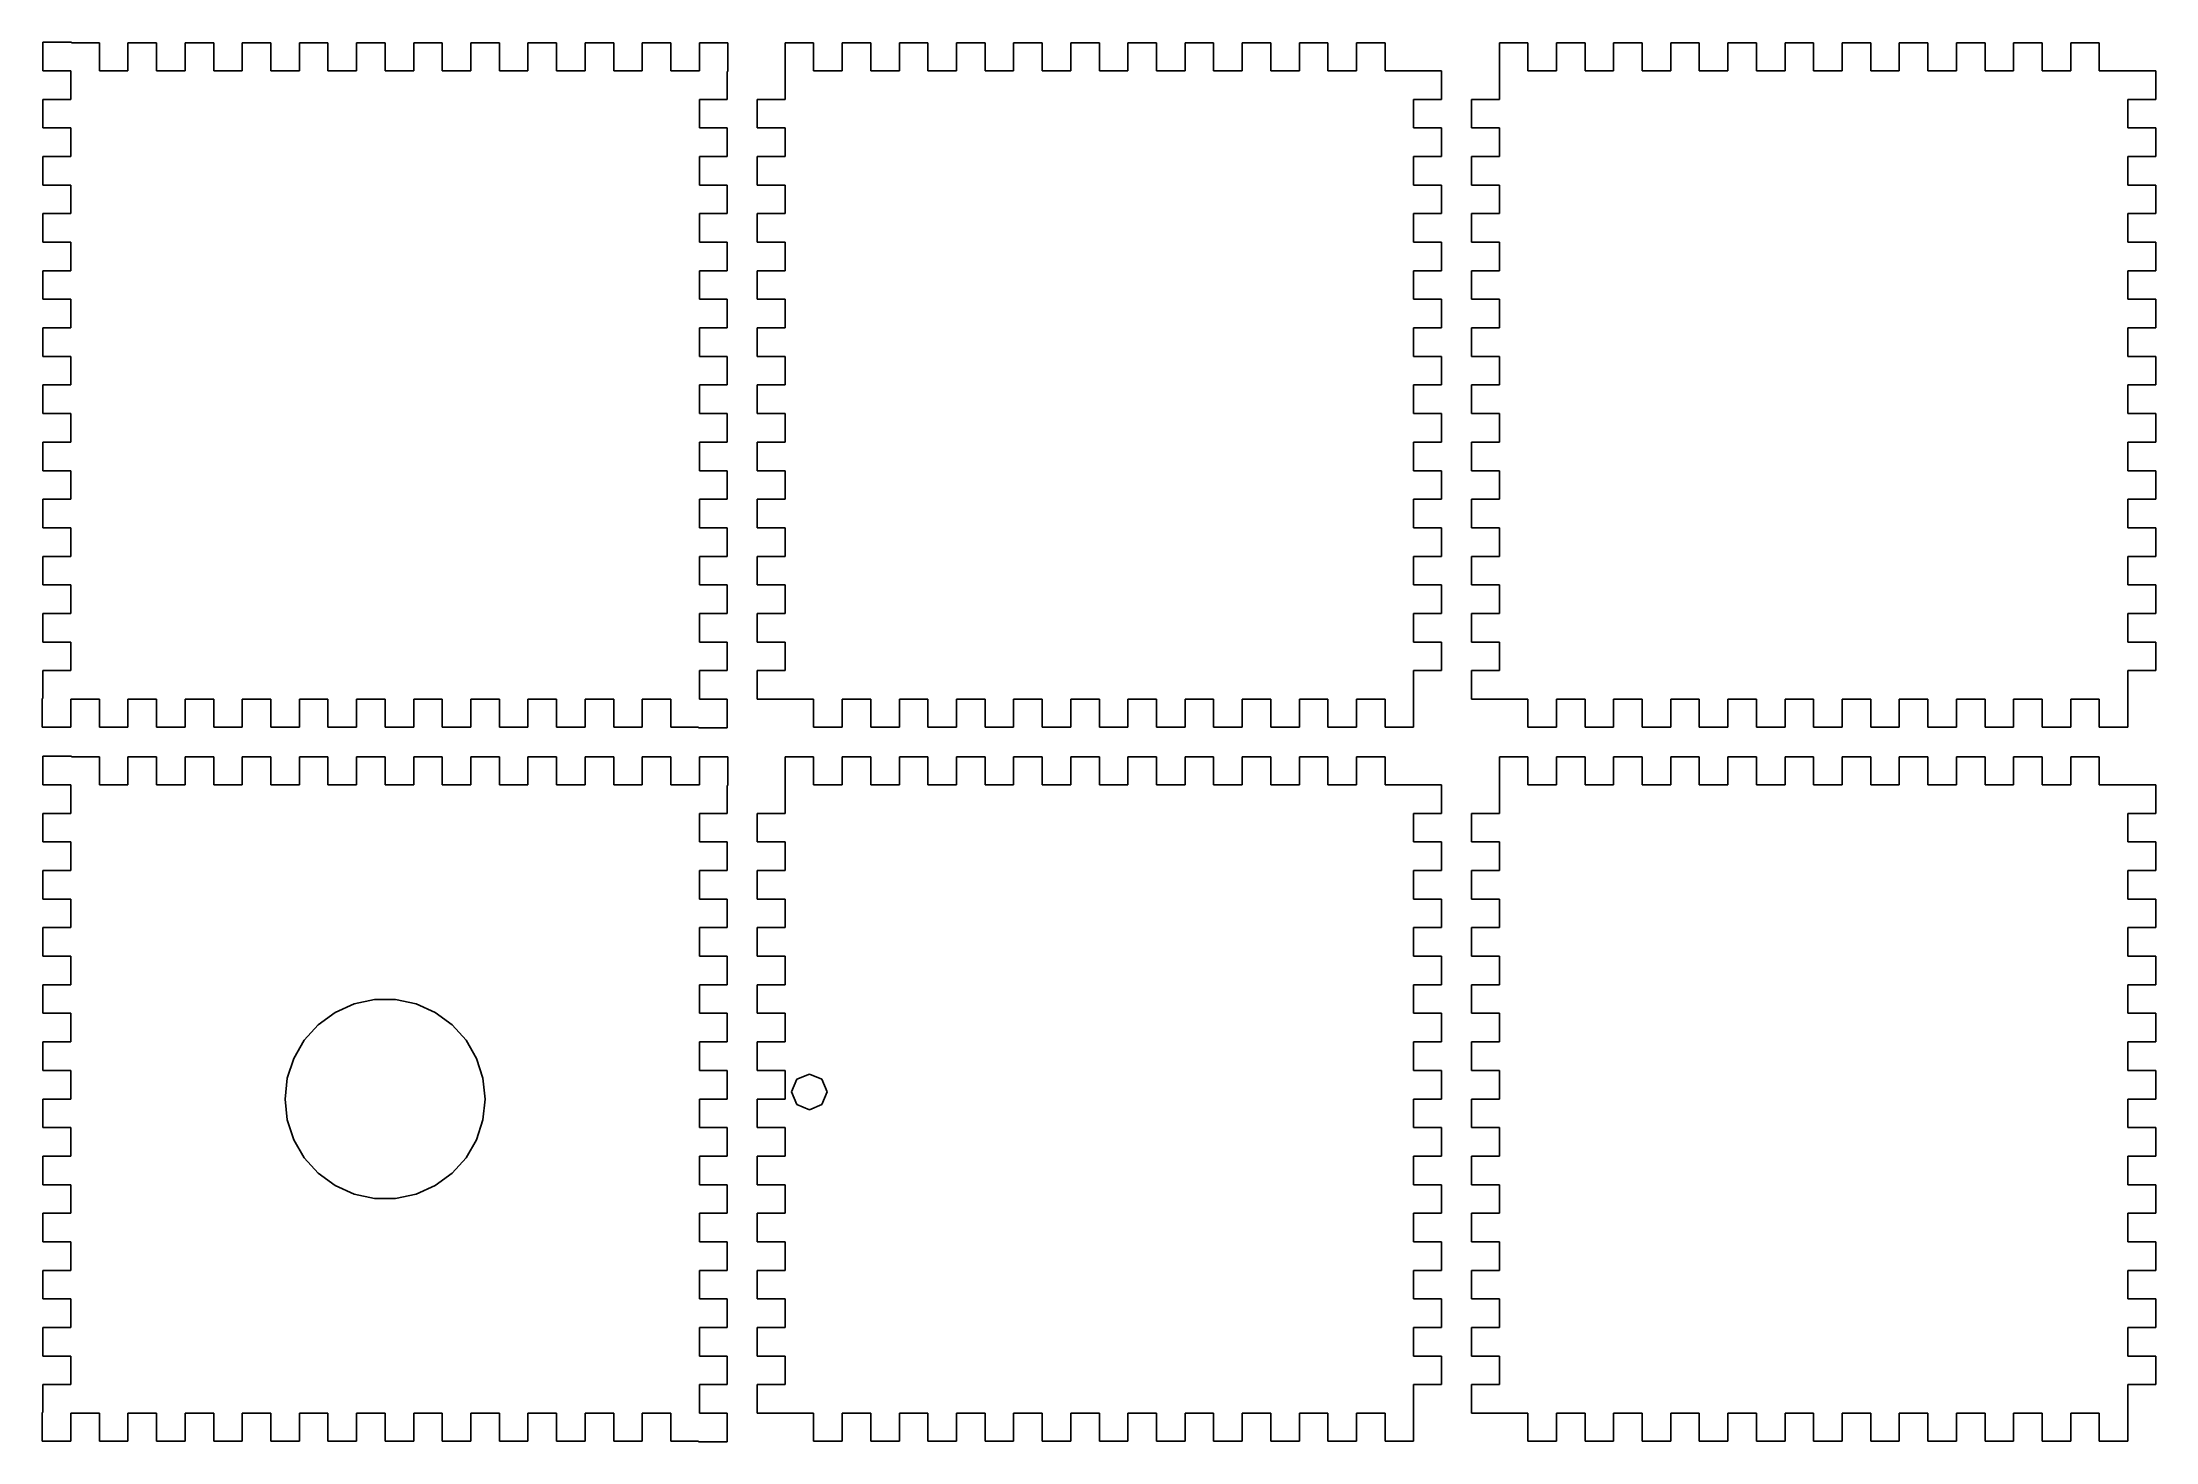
# Model space of a CAD drawing. Header units: metres. Extents: x -48 to 248, y -48 to 148.
import ezdxf

# ---------------------------------------------------------------- set-up
doc = ezdxf.new("R2010")
doc.units = ezdxf.units.M

msp = doc.modelspace()

# ---------------------------------------------------------------- linework, layer by layer
for p, q in [((-43.9, 148), (-47.9, 148)), ((-47.9, 148), (-47.9, 144)), ((-43.9, 147.9), (-43.9, 148)), ((-40, 147.9), (-43.9, 147.9)), ((-40, 144), (-40, 147.9)), ((-32, 147.9), (-36, 147.9)), ((-36, 147.9), (-36, 144)), ((-32, 144), (-32, 147.9)), ((-24, 147.9), (-28, 147.9)), ((-28, 147.9), (-28, 144)), ((-24, 144), (-24, 147.9)), ((-16, 147.9), (-20, 147.9)), ((-20, 147.9), (-20, 144)), ((-16, 144), (-16, 147.9)), ((-8, 147.9), (-12, 147.9)), ((-12, 147.9), (-12, 144)), ((-8, 144), (-8, 147.9)), ((0, 147.9), (-4, 147.9)), ((-4, 147.9), (-4, 144)), ((0, 144), (0, 147.9)), ((8, 147.9), (4, 147.9)), ((4, 147.9), (4, 144)), ((8, 144), (8, 147.9)), ((16, 147.9), (12, 147.9)), ((12, 147.9), (12, 144)), ((16, 144), (16, 147.9)), ((24, 147.9), (20, 147.9)), ((20, 147.9), (20, 144)), ((24, 144), (24, 147.9)), ((32, 147.9), (28, 147.9)), ((28, 147.9), (28, 144)), ((32, 144), (32, 147.9)), ((40, 147.9), (36, 147.9)), ((36, 147.9), (36, 144)), ((40, 144), (40, 147.9)), ((48, 147.9), (44, 147.9)), ((44, 147.9), (44, 144)), ((48, 143.9), (48, 147.9)), ((60, 147.9), (56, 147.9)), ((56, 147.9), (56, 140)), ((60, 144), (60, 147.9)), ((68, 147.9), (64, 147.9)), ((64, 147.9), (64, 144)), ((68, 144), (68, 147.9)), ((76, 147.9), (72, 147.9)), ((72, 147.9), (72, 144)), ((76, 144), (76, 147.9)), ((84, 147.9), (80, 147.9)), ((80, 147.9), (80, 144)), ((84, 144), (84, 147.9)), ((92, 147.9), (88, 147.9)), ((88, 147.9), (88, 144)), ((92, 144), (92, 147.9)), ((100, 147.9), (96, 147.9)), ((96, 147.9), (96, 144)), ((100, 144), (100, 147.9)), ((108, 147.9), (104, 147.9)), ((104, 147.9), (104, 144)), ((108, 144), (108, 147.9)), ((116, 147.9), (112, 147.9)), ((112, 147.9), (112, 144)), ((116, 144), (116, 147.9)), ((124, 147.9), (120, 147.9)), ((120, 147.9), (120, 144)), ((124, 144), (124, 147.9)), ((132, 147.9), (128, 147.9)), ((128, 147.9), (128, 144)), ((132, 144), (132, 147.9)), ((140, 147.9), (136, 147.9)), ((136, 147.9), (136, 144)), ((140, 144), (140, 147.9)), ((160, 147.9), (156, 147.9)), ((156, 147.9), (156, 140)), ((160, 144), (160, 147.9)), ((168, 147.9), (164, 147.9)), ((164, 147.9), (164, 144)), ((168, 144), (168, 147.9)), ((176, 147.9), (172, 147.9)), ((172, 147.9), (172, 144)), ((176, 144), (176, 147.9)), ((184, 147.9), (180, 147.9)), ((180, 147.9), (180, 144)), ((184, 144), (184, 147.9)), ((192, 147.9), (188, 147.9)), ((188, 147.9), (188, 144)), ((192, 144), (192, 147.9)), ((200, 147.9), (196, 147.9)), ((196, 147.9), (196, 144)), ((200, 144), (200, 147.9)), ((208, 147.9), (204, 147.9)), ((204, 147.9), (204, 144)), ((208, 144), (208, 147.9)), ((216, 147.9), (212, 147.9)), ((212, 147.9), (212, 144)), ((216, 144), (216, 147.9)), ((224, 147.9), (220, 147.9)), ((220, 147.9), (220, 144)), ((224, 144), (224, 147.9)), ((232, 147.9), (228, 147.9)), ((228, 147.9), (228, 144)), ((232, 144), (232, 147.9)), ((240, 147.9), (236, 147.9)), ((236, 147.9), (236, 144)), ((240, 144), (240, 147.9)), ((-47.9, 144), (-44, 144)), ((-44, 144), (-44, 140)), ((-36, 144), (-40, 144)), ((-28, 144), (-32, 144)), ((-20, 144), (-24, 144)), ((-12, 144), (-16, 144)), ((-4, 144), (-8, 144)), ((4, 144), (0, 144)), ((12, 144), (8, 144)), ((20, 144), (16, 144)), ((28, 144), (24, 144)), ((36, 144), (32, 144)), ((44, 144), (40, 144)), ((47.9, 140), (47.9, 143.9)), ((47.9, 143.9), (48, 143.9)), ((64, 144), (60, 144)), ((72, 144), (68, 144)), ((80, 144), (76, 144)), ((88, 144), (84, 144)), ((96, 144), (92, 144)), ((104, 144), (100, 144)), ((112, 144), (108, 144)), ((120, 144), (116, 144)), ((128, 144), (124, 144)), ((136, 144), (132, 144)), ((147.9, 144), (140, 144)), ((147.9, 140), (147.9, 144)), ((164, 144), (160, 144)), ((172, 144), (168, 144)), ((180, 144), (176, 144)), ((188, 144), (184, 144)), ((196, 144), (192, 144)), ((204, 144), (200, 144)), ((212, 144), (208, 144)), ((220, 144), (216, 144)), ((228, 144), (224, 144)), ((236, 144), (232, 144)), ((247.9, 144), (240, 144)), ((247.9, 140), (247.9, 144)), ((-44, 140), (-47.9, 140)), ((-47.9, 140), (-47.9, 136)), ((44, 136), (44, 140)), ((44, 140), (47.9, 140)), ((56, 140), (52.1, 140)), ((52.1, 140), (52.1, 136)), ((144, 136), (144, 140)), ((144, 140), (147.9, 140)), ((156, 140), (152.1, 140)), ((152.1, 140), (152.1, 136)), ((244, 136), (244, 140)), ((244, 140), (247.9, 140)), ((-47.9, 136), (-44, 136)), ((-44, 136), (-44, 132)), ((47.9, 136), (44, 136)), ((47.9, 132), (47.9, 136)), ((52.1, 136), (56, 136)), ((56, 136), (56, 132)), ((147.9, 136), (144, 136)), ((147.9, 132), (147.9, 136)), ((152.1, 136), (156, 136)), ((156, 136), (156, 132)), ((247.9, 136), (244, 136)), ((247.9, 132), (247.9, 136)), ((-44, 132), (-47.9, 132)), ((-47.9, 132), (-47.9, 128)), ((44, 128), (44, 132)), ((44, 132), (47.9, 132)), ((56, 132), (52.1, 132)), ((52.1, 132), (52.1, 128)), ((144, 128), (144, 132)), ((144, 132), (147.9, 132)), ((156, 132), (152.1, 132)), ((152.1, 132), (152.1, 128)), ((244, 128), (244, 132)), ((244, 132), (247.9, 132)), ((-47.9, 128), (-44, 128)), ((-44, 128), (-44, 124)), ((47.9, 128), (44, 128)), ((47.9, 124), (47.9, 128)), ((52.1, 128), (56, 128)), ((56, 128), (56, 124)), ((147.9, 128), (144, 128)), ((147.9, 124), (147.9, 128)), ((152.1, 128), (156, 128)), ((156, 128), (156, 124)), ((247.9, 128), (244, 128)), ((247.9, 124), (247.9, 128)), ((-44, 124), (-47.9, 124)), ((-47.9, 124), (-47.9, 120)), ((44, 120), (44, 124)), ((44, 124), (47.9, 124)), ((56, 124), (52.1, 124)), ((52.1, 124), (52.1, 120)), ((144, 120), (144, 124)), ((144, 124), (147.9, 124)), ((156, 124), (152.1, 124)), ((152.1, 124), (152.1, 120)), ((244, 120), (244, 124)), ((244, 124), (247.9, 124)), ((-47.9, 120), (-44, 120)), ((-44, 120), (-44, 116)), ((47.9, 120), (44, 120)), ((47.9, 116), (47.9, 120)), ((52.1, 120), (56, 120)), ((56, 120), (56, 116)), ((147.9, 120), (144, 120)), ((147.9, 116), (147.9, 120)), ((152.1, 120), (156, 120)), ((156, 120), (156, 116)), ((247.9, 120), (244, 120)), ((247.9, 116), (247.9, 120)), ((-44, 116), (-47.9, 116)), ((-47.9, 116), (-47.9, 112)), ((44, 112), (44, 116)), ((44, 116), (47.9, 116)), ((56, 116), (52.1, 116)), ((52.1, 116), (52.1, 112)), ((144, 112), (144, 116)), ((144, 116), (147.9, 116)), ((156, 116), (152.1, 116)), ((152.1, 116), (152.1, 112)), ((244, 112), (244, 116)), ((244, 116), (247.9, 116)), ((-47.9, 112), (-44, 112)), ((-44, 112), (-44, 108)), ((47.9, 112), (44, 112)), ((47.9, 108), (47.9, 112)), ((52.1, 112), (56, 112)), ((56, 112), (56, 108)), ((147.9, 112), (144, 112)), ((147.9, 108), (147.9, 112)), ((152.1, 112), (156, 112)), ((156, 112), (156, 108)), ((247.9, 112), (244, 112)), ((247.9, 108), (247.9, 112)), ((-44, 108), (-47.9, 108)), ((-47.9, 108), (-47.9, 104)), ((44, 104), (44, 108)), ((44, 108), (47.9, 108)), ((56, 108), (52.1, 108)), ((52.1, 108), (52.1, 104)), ((144, 104), (144, 108)), ((144, 108), (147.9, 108)), ((156, 108), (152.1, 108)), ((152.1, 108), (152.1, 104)), ((244, 104), (244, 108)), ((244, 108), (247.9, 108)), ((-47.9, 104), (-44, 104)), ((-44, 104), (-44, 100)), ((47.9, 104), (44, 104)), ((47.9, 100), (47.9, 104)), ((52.1, 104), (56, 104)), ((56, 104), (56, 100)), ((147.9, 104), (144, 104)), ((147.9, 100), (147.9, 104)), ((152.1, 104), (156, 104)), ((156, 104), (156, 100)), ((247.9, 104), (244, 104)), ((247.9, 100), (247.9, 104)), ((-44, 100), (-47.9, 100)), ((-47.9, 100), (-47.9, 96)), ((44, 96), (44, 100)), ((44, 100), (47.9, 100)), ((56, 100), (52.1, 100)), ((52.1, 100), (52.1, 96)), ((144, 96), (144, 100)), ((144, 100), (147.9, 100)), ((156, 100), (152.1, 100)), ((152.1, 100), (152.1, 96)), ((244, 96), (244, 100)), ((244, 100), (247.9, 100)), ((-47.9, 96), (-44, 96)), ((-44, 96), (-44, 92)), ((47.9, 96), (44, 96)), ((47.9, 92), (47.9, 96)), ((52.1, 96), (56, 96)), ((56, 96), (56, 92)), ((147.9, 96), (144, 96)), ((147.9, 92), (147.9, 96)), ((152.1, 96), (156, 96)), ((156, 96), (156, 92)), ((247.9, 96), (244, 96)), ((247.9, 92), (247.9, 96)), ((-44, 92), (-47.9, 92)), ((-47.9, 92), (-47.9, 88)), ((44, 88), (44, 92)), ((44, 92), (47.9, 92)), ((56, 92), (52.1, 92)), ((52.1, 92), (52.1, 88)), ((144, 88), (144, 92)), ((144, 92), (147.9, 92)), ((156, 92), (152.1, 92)), ((152.1, 92), (152.1, 88)), ((244, 88), (244, 92)), ((244, 92), (247.9, 92)), ((-47.9, 88), (-44, 88)), ((-44, 88), (-44, 84)), ((47.9, 88), (44, 88)), ((47.9, 84), (47.9, 88)), ((52.1, 88), (56, 88)), ((56, 88), (56, 84)), ((147.9, 88), (144, 88)), ((147.9, 84), (147.9, 88)), ((152.1, 88), (156, 88)), ((156, 88), (156, 84)), ((247.9, 88), (244, 88)), ((247.9, 84), (247.9, 88)), ((-44, 84), (-47.9, 84)), ((-47.9, 84), (-47.9, 80)), ((44, 80), (44, 84)), ((44, 84), (47.9, 84)), ((56, 84), (52.1, 84)), ((52.1, 84), (52.1, 80)), ((144, 80), (144, 84)), ((144, 84), (147.9, 84)), ((156, 84), (152.1, 84)), ((152.1, 84), (152.1, 80)), ((244, 80), (244, 84)), ((244, 84), (247.9, 84)), ((-47.9, 80), (-44, 80)), ((-44, 80), (-44, 76)), ((47.9, 80), (44, 80)), ((47.9, 76), (47.9, 80)), ((52.1, 80), (56, 80)), ((56, 80), (56, 76)), ((147.9, 80), (144, 80)), ((147.9, 76), (147.9, 80)), ((152.1, 80), (156, 80)), ((156, 80), (156, 76)), ((247.9, 80), (244, 80)), ((247.9, 76), (247.9, 80)), ((-44, 76), (-47.9, 76)), ((-47.9, 76), (-47.9, 72)), ((44, 72), (44, 76)), ((44, 76), (47.9, 76)), ((56, 76), (52.1, 76)), ((52.1, 76), (52.1, 72)), ((144, 72), (144, 76)), ((144, 76), (147.9, 76)), ((156, 76), (152.1, 76)), ((152.1, 76), (152.1, 72)), ((244, 72), (244, 76)), ((244, 76), (247.9, 76)), ((-47.9, 72), (-44, 72)), ((-44, 72), (-44, 68)), ((47.9, 72), (44, 72)), ((47.9, 68), (47.9, 72)), ((52.1, 72), (56, 72)), ((56, 72), (56, 68)), ((147.9, 72), (144, 72)), ((147.9, 68), (147.9, 72)), ((152.1, 72), (156, 72)), ((156, 72), (156, 68)), ((247.9, 72), (244, 72)), ((247.9, 68), (247.9, 72)), ((-44, 68), (-47.9, 68)), ((-47.9, 68), (-47.9, 64)), ((44, 64), (44, 68)), ((44, 68), (47.9, 68)), ((56, 68), (52.1, 68)), ((52.1, 68), (52.1, 64)), ((144, 64), (144, 68)), ((144, 68), (147.9, 68)), ((156, 68), (152.1, 68)), ((152.1, 68), (152.1, 64)), ((244, 64), (244, 68)), ((244, 68), (247.9, 68)), ((-47.9, 64), (-44, 64)), ((-44, 64), (-44, 60)), ((47.9, 64), (44, 64)), ((47.9, 60), (47.9, 64)), ((52.1, 64), (56, 64)), ((56, 64), (56, 60)), ((147.9, 64), (144, 64)), ((147.9, 60), (147.9, 64)), ((152.1, 64), (156, 64)), ((156, 64), (156, 60)), ((247.9, 64), (244, 64)), ((247.9, 60), (247.9, 64)), ((-44, 60), (-47.9, 60)), ((-47.9, 60), (-47.9, 56.1)), ((44, 56), (44, 60)), ((44, 60), (47.9, 60)), ((56, 60), (52.1, 60)), ((52.1, 60), (52.1, 56)), ((144, 52.1), (144, 60)), ((144, 60), (147.9, 60)), ((156, 60), (152.1, 60)), ((152.1, 60), (152.1, 56)), ((244, 52.1), (244, 60)), ((244, 60), (247.9, 60)), ((-47.9, 56.1), (-48, 56.1)), ((-48, 56.1), (-48, 52.1)), ((-44, 52.1), (-44, 56)), ((-44, 56), (-40, 56)), ((-40, 56), (-40, 52.1)), ((-36, 52.1), (-36, 56)), ((-36, 56), (-32, 56)), ((-32, 56), (-32, 52.1)), ((-28, 52.1), (-28, 56)), ((-28, 56), (-24, 56)), ((-24, 56), (-24, 52.1)), ((-20, 52.1), (-20, 56)), ((-20, 56), (-16, 56)), ((-16, 56), (-16, 52.1)), ((-12, 52.1), (-12, 56)), ((-12, 56), (-8, 56)), ((-8, 56), (-8, 52.1)), ((-4, 52.1), (-4, 56)), ((-4, 56), (0, 56)), ((0, 56), (0, 52.1)), ((3.99998, 52.1), (3.99998, 56)), ((3.99998, 56), (7.99998, 56)), ((7.99998, 56), (7.99998, 52.1)), ((12, 52.1), (12, 56)), ((12, 56), (16, 56)), ((16, 56), (16, 52.1)), ((20, 52.1), (20, 56)), ((20, 56), (24, 56)), ((24, 56), (24, 52.1)), ((28, 52.1), (28, 56)), ((28, 56), (32, 56)), ((32, 56), (32, 52.1)), ((36, 52.1), (36, 56)), ((36, 56), (40, 56)), ((40, 56), (40, 52.1)), ((47.9, 56), (44, 56)), ((47.9, 52), (47.9, 56)), ((52.1, 56), (60, 56)), ((60, 56), (60, 52.1)), ((64, 56), (68, 56)), ((64, 52.1), (64, 56)), ((68, 56), (68, 52.1)), ((72, 52.1), (72, 56)), ((72, 56), (76, 56)), ((76, 56), (76, 52.1)), ((80, 52.1), (80, 56)), ((80, 56), (84, 56)), ((84, 56), (84, 52.1)), ((88, 52.1), (88, 56)), ((88, 56), (92, 56)), ((92, 56), (92, 52.1)), ((96, 52.1), (96, 56)), ((96, 56), (100, 56)), ((100, 56), (100, 52.1)), ((104, 52.1), (104, 56)), ((104, 56), (108, 56)), ((108, 56), (108, 52.1)), ((112, 52.1), (112, 56)), ((112, 56), (116, 56)), ((116, 56), (116, 52.1)), ((120, 52.1), (120, 56)), ((120, 56), (124, 56)), ((124, 56), (124, 52.1)), ((128, 52.1), (128, 56)), ((128, 56), (132, 56)), ((132, 56), (132, 52.1)), ((136, 52.1), (136, 56)), ((136, 56), (140, 56)), ((140, 56), (140, 52.1)), ((152.1, 56), (160, 56)), ((160, 56), (160, 52.1)), ((164, 56), (168, 56)), ((164, 52.1), (164, 56)), ((168, 56), (168, 52.1)), ((172, 52.1), (172, 56)), ((172, 56), (176, 56)), ((176, 56), (176, 52.1)), ((180, 52.1), (180, 56)), ((180, 56), (184, 56)), ((184, 56), (184, 52.1)), ((188, 52.1), (188, 56)), ((188, 56), (192, 56)), ((192, 56), (192, 52.1)), ((196, 52.1), (196, 56)), ((196, 56), (200, 56)), ((200, 56), (200, 52.1)), ((204, 52.1), (204, 56)), ((204, 56), (208, 56)), ((208, 56), (208, 52.1)), ((212, 52.1), (212, 56)), ((212, 56), (216, 56)), ((216, 56), (216, 52.1)), ((220, 52.1), (220, 56)), ((220, 56), (224, 56)), ((224, 56), (224, 52.1)), ((228, 52.1), (228, 56)), ((228, 56), (232, 56)), ((232, 56), (232, 52.1)), ((236, 52.1), (236, 56)), ((236, 56), (240, 56)), ((240, 56), (240, 52.1)), ((-48, 52.1), (-44, 52.1)), ((-40, 52.1), (-36, 52.1)), ((-32, 52.1), (-28, 52.1)), ((-24, 52.1), (-20, 52.1)), ((-16, 52.1), (-12, 52.1)), ((-8, 52.1), (-4, 52.1)), ((0, 52.1), (3.99998, 52.1)), ((7.99998, 52.1), (12, 52.1)), ((16, 52.1), (20, 52.1)), ((24, 52.1), (28, 52.1)), ((32, 52.1), (36, 52.1)), ((40, 52.1), (43.9, 52.1)), ((43.9, 52.1), (43.9, 52)), ((43.9, 52), (47.9, 52)), ((60, 52.1), (64, 52.1)), ((68, 52.1), (72, 52.1)), ((76, 52.1), (80, 52.1)), ((84, 52.1), (88, 52.1)), ((92, 52.1), (96, 52.1)), ((100, 52.1), (104, 52.1)), ((108, 52.1), (112, 52.1)), ((116, 52.1), (120, 52.1)), ((124, 52.1), (128, 52.1)), ((132, 52.1), (136, 52.1)), ((140, 52.1), (144, 52.1)), ((160, 52.1), (164, 52.1)), ((168, 52.1), (172, 52.1)), ((176, 52.1), (180, 52.1)), ((184, 52.1), (188, 52.1)), ((192, 52.1), (196, 52.1)), ((200, 52.1), (204, 52.1)), ((208, 52.1), (212, 52.1)), ((216, 52.1), (220, 52.1)), ((224, 52.1), (228, 52.1)), ((232, 52.1), (236, 52.1)), ((240, 52.1), (244, 52.1)), ((-43.9, 48), (-47.9, 48)), ((-47.9, 48), (-47.9, 44)), ((-43.9, 47.9), (-43.9, 48)), ((-40, 47.9), (-43.9, 47.9)), ((-40, 44), (-40, 47.9)), ((-32, 47.9), (-36, 47.9)), ((-36, 47.9), (-36, 44)), ((-32, 44), (-32, 47.9)), ((-24, 47.9), (-28, 47.9)), ((-28, 47.9), (-28, 44)), ((-24, 44), (-24, 47.9)), ((-16, 47.9), (-20, 47.9)), ((-20, 47.9), (-20, 44)), ((-16, 44), (-16, 47.9)), ((-8, 47.9), (-12, 47.9)), ((-12, 47.9), (-12, 44)), ((-8, 44), (-8, 47.9)), ((0, 47.9), (-4, 47.9)), ((-4, 47.9), (-4, 44)), ((0, 44), (0, 47.9)), ((8, 47.9), (4, 47.9)), ((4, 47.9), (4, 44)), ((8, 44), (8, 47.9)), ((16, 47.9), (12, 47.9)), ((12, 47.9), (12, 44)), ((16, 44), (16, 47.9)), ((24, 47.9), (20, 47.9)), ((20, 47.9), (20, 44)), ((24, 44), (24, 47.9)), ((32, 47.9), (28, 47.9)), ((28, 47.9), (28, 44)), ((32, 44), (32, 47.9)), ((40, 47.9), (36, 47.9)), ((36, 47.9), (36, 44)), ((40, 44), (40, 47.9)), ((48, 47.9), (44, 47.9)), ((44, 47.9), (44, 44)), ((48, 43.9), (48, 47.9)), ((60, 47.9), (56, 47.9)), ((56, 47.9), (56, 40)), ((60, 44), (60, 47.9)), ((68, 47.9), (64, 47.9)), ((64, 47.9), (64, 44)), ((68, 44), (68, 47.9)), ((76, 47.9), (72, 47.9)), ((72, 47.9), (72, 44)), ((76, 44), (76, 47.9)), ((84, 47.9), (80, 47.9)), ((80, 47.9), (80, 44)), ((84, 44), (84, 47.9)), ((92, 47.9), (88, 47.9)), ((88, 47.9), (88, 44)), ((92, 44), (92, 47.9)), ((100, 47.9), (96, 47.9)), ((96, 47.9), (96, 44)), ((100, 44), (100, 47.9)), ((108, 47.9), (104, 47.9)), ((104, 47.9), (104, 44)), ((108, 44), (108, 47.9)), ((116, 47.9), (112, 47.9)), ((112, 47.9), (112, 44)), ((116, 44), (116, 47.9)), ((124, 47.9), (120, 47.9)), ((120, 47.9), (120, 44)), ((124, 44), (124, 47.9)), ((132, 47.9), (128, 47.9)), ((128, 47.9), (128, 44)), ((132, 44), (132, 47.9)), ((140, 47.9), (136, 47.9)), ((136, 47.9), (136, 44)), ((140, 44), (140, 47.9)), ((160, 47.9), (156, 47.9)), ((156, 47.9), (156, 40)), ((160, 44), (160, 47.9)), ((168, 47.9), (164, 47.9)), ((164, 47.9), (164, 44)), ((168, 44), (168, 47.9)), ((176, 47.9), (172, 47.9)), ((172, 47.9), (172, 44)), ((176, 44), (176, 47.9)), ((184, 47.9), (180, 47.9)), ((180, 47.9), (180, 44)), ((184, 44), (184, 47.9)), ((192, 47.9), (188, 47.9)), ((188, 47.9), (188, 44)), ((192, 44), (192, 47.9)), ((200, 47.9), (196, 47.9)), ((196, 47.9), (196, 44)), ((200, 44), (200, 47.9)), ((208, 47.9), (204, 47.9)), ((204, 47.9), (204, 44)), ((208, 44), (208, 47.9)), ((216, 47.9), (212, 47.9)), ((212, 47.9), (212, 44)), ((216, 44), (216, 47.9)), ((224, 47.9), (220, 47.9)), ((220, 47.9), (220, 44)), ((224, 44), (224, 47.9)), ((232, 47.9), (228, 47.9)), ((228, 47.9), (228, 44)), ((232, 44), (232, 47.9)), ((240, 47.9), (236, 47.9)), ((236, 47.9), (236, 44)), ((240, 44), (240, 47.9)), ((-47.9, 44), (-44, 44)), ((-44, 44), (-44, 40)), ((-36, 44), (-40, 44)), ((-28, 44), (-32, 44)), ((-20, 44), (-24, 44)), ((-12, 44), (-16, 44)), ((-4, 44), (-8, 44)), ((4, 44), (0, 44)), ((12, 44), (8, 44)), ((20, 44), (16, 44)), ((28, 44), (24, 44)), ((36, 44), (32, 44)), ((44, 44), (40, 44)), ((47.9, 40), (47.9, 43.9)), ((47.9, 43.9), (48, 43.9)), ((64, 44), (60, 44)), ((72, 44), (68, 44)), ((80, 44), (76, 44)), ((88, 44), (84, 44)), ((96, 44), (92, 44)), ((104, 44), (100, 44)), ((112, 44), (108, 44)), ((120, 44), (116, 44)), ((128, 44), (124, 44)), ((136, 44), (132, 44)), ((147.9, 44), (140, 44)), ((147.9, 40), (147.9, 44)), ((164, 44), (160, 44)), ((172, 44), (168, 44)), ((180, 44), (176, 44)), ((188, 44), (184, 44)), ((196, 44), (192, 44)), ((204, 44), (200, 44)), ((212, 44), (208, 44)), ((220, 44), (216, 44)), ((228, 44), (224, 44)), ((236, 44), (232, 44)), ((247.9, 44), (240, 44)), ((247.9, 40), (247.9, 44)), ((-44, 40), (-47.9, 40)), ((-47.9, 40), (-47.9, 36)), ((44, 36), (44, 40)), ((44, 40), (47.9, 40)), ((56, 40), (52.1, 40)), ((52.1, 40), (52.1, 36)), ((144, 36), (144, 40)), ((144, 40), (147.9, 40)), ((156, 40), (152.1, 40)), ((152.1, 40), (152.1, 36)), ((244, 36), (244, 40)), ((244, 40), (247.9, 40)), ((-47.9, 36), (-44, 36)), ((-44, 36), (-44, 32)), ((47.9, 36), (44, 36)), ((47.9, 32), (47.9, 36)), ((52.1, 36), (56, 36)), ((56, 36), (56, 32)), ((147.9, 36), (144, 36)), ((147.9, 32), (147.9, 36)), ((152.1, 36), (156, 36)), ((156, 36), (156, 32)), ((247.9, 36), (244, 36)), ((247.9, 32), (247.9, 36)), ((-44, 32), (-47.9, 32)), ((-47.9, 32), (-47.9, 28)), ((44, 28), (44, 32)), ((44, 32), (47.9, 32)), ((56, 32), (52.1, 32)), ((52.1, 32), (52.1, 28)), ((144, 28), (144, 32)), ((144, 32), (147.9, 32)), ((156, 32), (152.1, 32)), ((152.1, 32), (152.1, 28)), ((244, 28), (244, 32)), ((244, 32), (247.9, 32)), ((-47.9, 28), (-44, 28)), ((-44, 28), (-44, 24)), ((47.9, 28), (44, 28)), ((47.9, 24), (47.9, 28)), ((52.1, 28), (56, 28)), ((56, 28), (56, 24)), ((147.9, 28), (144, 28)), ((147.9, 24), (147.9, 28)), ((152.1, 28), (156, 28)), ((156, 28), (156, 24)), ((247.9, 28), (244, 28)), ((247.9, 24), (247.9, 28)), ((-44, 24), (-47.9, 24)), ((-47.9, 24), (-47.9, 20)), ((44, 20), (44, 24)), ((44, 24), (47.9, 24)), ((56, 24), (52.1, 24)), ((52.1, 24), (52.1, 20)), ((144, 20), (144, 24)), ((144, 24), (147.9, 24)), ((156, 24), (152.1, 24)), ((152.1, 24), (152.1, 20)), ((244, 20), (244, 24)), ((244, 24), (247.9, 24)), ((-47.9, 20), (-44, 20)), ((-44, 20), (-44, 16)), ((47.9, 20), (44, 20)), ((47.9, 16), (47.9, 20)), ((52.1, 20), (56, 20)), ((56, 20), (56, 16)), ((147.9, 20), (144, 20)), ((147.9, 16), (147.9, 20)), ((152.1, 20), (156, 20)), ((156, 20), (156, 16)), ((247.9, 20), (244, 20)), ((247.9, 16), (247.9, 20)), ((-44, 16), (-47.9, 16)), ((-47.9, 16), (-47.9, 12)), ((44, 12), (44, 16)), ((44, 16), (47.9, 16)), ((56, 16), (52.1, 16)), ((52.1, 16), (52.1, 12)), ((144, 12), (144, 16)), ((144, 16), (147.9, 16)), ((156, 16), (152.1, 16)), ((152.1, 16), (152.1, 12)), ((244, 12), (244, 16)), ((244, 16), (247.9, 16)), ((-47.9, 12), (-44, 12)), ((-44, 12), (-44, 8)), ((-9.36783, 10.404), (-6.99998, 12.1243)), ((-6.99998, 12.1243), (-4.32623, 13.3148)), ((-4.32623, 13.3148), (-1.46339, 13.9233)), ((-1.46339, 13.9233), (1.46339, 13.9233)), ((1.46339, 13.9233), (4.32623, 13.3148)), ((4.32623, 13.3148), (7, 12.1243)), ((7, 12.1243), (9.36783, 10.404)), ((47.9, 12), (44, 12)), ((47.9, 7.99998), (47.9, 12)), ((52.1, 12), (56, 12)), ((56, 12), (56, 8)), ((147.9, 12), (144, 12)), ((147.9, 7.99998), (147.9, 12)), ((152.1, 12), (156, 12)), ((156, 12), (156, 8)), ((247.9, 12), (244, 12)), ((247.9, 7.99998), (247.9, 12)), ((-11.3262, 8.22899), (-9.36783, 10.404)), ((9.36783, 10.404), (11.3262, 8.22899)), ((-44, 8), (-47.9, 8)), ((-47.9, 8), (-47.9, 4)), ((-12.7896, 5.69431), (-11.3262, 8.22899)), ((11.3262, 8.22899), (12.7896, 5.69431)), ((44, 3.99998), (44, 7.99998)), ((44, 7.99998), (47.9, 7.99998)), ((56, 8), (52.1, 8)), ((52.1, 8), (52.1, 4)), ((144, 3.99998), (144, 7.99998)), ((144, 7.99998), (147.9, 7.99998)), ((156, 8), (152.1, 8)), ((152.1, 8), (152.1, 4)), ((244, 3.99998), (244, 7.99998)), ((244, 7.99998), (247.9, 7.99998)), ((-47.9, 4), (-44, 4)), ((-44, 4), (-44, 0)), ((-13.6941, 2.91075), (-12.7896, 5.69431)), ((12.7896, 5.69431), (13.6941, 2.91075)), ((47.9, 3.99998), (44, 3.99998)), ((47.9, 0), (47.9, 3.99998)), ((52.1, 4), (56, 4)), ((56, 4), (56, 0)), ((57.6322, 2.76776), (59.4, 3.5)), ((59.4, 3.5), (61.1678, 2.76776)), ((147.9, 3.99998), (144, 3.99998)), ((147.9, 0), (147.9, 3.99998)), ((152.1, 4), (156, 4)), ((156, 4), (156, 0)), ((247.9, 3.99998), (244, 3.99998)), ((247.9, 0), (247.9, 3.99998)), ((-44, 0), (-47.9, 0)), ((-47.9, 0), (-47.9, -3.99998)), ((-14, 0), (-13.6941, 2.91075)), ((-13.6941, -2.91075), (-14, 0)), ((13.6941, 2.91075), (14, 0)), ((14, 0), (13.6941, -2.91075)), ((44, -4), (44, 0)), ((44, 0), (47.9, 0)), ((56, 0), (52.1, 0)), ((52.1, 0), (52.1, -3.99998)), ((56.9, 1), (57.6322, 2.76776)), ((57.6322, -0.76776), (56.9, 1)), ((61.1678, 2.76776), (61.9, 1)), ((61.9, 1), (61.1678, -0.76776)), ((144, -4), (144, 0)), ((144, 0), (147.9, 0)), ((156, 0), (152.1, 0)), ((152.1, 0), (152.1, -3.99998)), ((244, -4), (244, 0)), ((244, 0), (247.9, 0)), ((-12.7896, -5.69431), (-13.6941, -2.91075)), ((13.6941, -2.91075), (12.7896, -5.69431)), ((59.4, -1.5), (57.6322, -0.76776)), ((61.1678, -0.76776), (59.4, -1.5)), ((-47.9, -3.99998), (-44, -3.99998)), ((-44, -3.99998), (-44, -7.99998)), ((-11.3262, -8.22899), (-12.7896, -5.69431)), ((12.7896, -5.69431), (11.3262, -8.22899)), ((47.9, -4), (44, -4)), ((47.9, -8), (47.9, -4)), ((52.1, -3.99998), (56, -3.99998)), ((56, -3.99998), (56, -7.99998)), ((147.9, -4), (144, -4)), ((147.9, -8), (147.9, -4)), ((152.1, -3.99998), (156, -3.99998)), ((156, -3.99998), (156, -7.99998)), ((247.9, -4), (244, -4)), ((247.9, -8), (247.9, -4)), ((-44, -7.99998), (-47.9, -7.99998)), ((-47.9, -7.99998), (-47.9, -12)), ((-9.36783, -10.404), (-11.3262, -8.22899)), ((11.3262, -8.22899), (9.36783, -10.404)), ((44, -12), (44, -8)), ((44, -8), (47.9, -8)), ((56, -7.99998), (52.1, -7.99998)), ((52.1, -7.99998), (52.1, -12)), ((144, -12), (144, -8)), ((144, -8), (147.9, -8)), ((156, -7.99998), (152.1, -7.99998)), ((152.1, -7.99998), (152.1, -12)), ((244, -12), (244, -8)), ((244, -8), (247.9, -8)), ((-7, -12.1243), (-9.36783, -10.404)), ((9.36783, -10.404), (7, -12.1243)), ((-47.9, -12), (-44, -12)), ((-44, -12), (-44, -16)), ((-4.32623, -13.3148), (-7, -12.1243)), ((-1.46339, -13.9233), (-4.32623, -13.3148)), ((1.46339, -13.9233), (-1.46339, -13.9233)), ((4.32623, -13.3148), (1.46339, -13.9233)), ((7, -12.1243), (4.32623, -13.3148)), ((47.9, -12), (44, -12)), ((47.9, -16), (47.9, -12)), ((52.1, -12), (56, -12)), ((56, -12), (56, -16)), ((147.9, -12), (144, -12)), ((147.9, -16), (147.9, -12)), ((152.1, -12), (156, -12)), ((156, -12), (156, -16)), ((247.9, -12), (244, -12)), ((247.9, -16), (247.9, -12)), ((-44, -16), (-47.9, -16)), ((-47.9, -16), (-47.9, -20)), ((44, -20), (44, -16)), ((44, -16), (47.9, -16)), ((56, -16), (52.1, -16)), ((52.1, -16), (52.1, -20)), ((144, -20), (144, -16)), ((144, -16), (147.9, -16)), ((156, -16), (152.1, -16)), ((152.1, -16), (152.1, -20)), ((244, -20), (244, -16)), ((244, -16), (247.9, -16)), ((-47.9, -20), (-44, -20)), ((-44, -20), (-44, -24)), ((47.9, -20), (44, -20)), ((47.9, -24), (47.9, -20)), ((52.1, -20), (56, -20)), ((56, -20), (56, -24)), ((147.9, -20), (144, -20)), ((147.9, -24), (147.9, -20)), ((152.1, -20), (156, -20)), ((156, -20), (156, -24)), ((247.9, -20), (244, -20)), ((247.9, -24), (247.9, -20)), ((-44, -24), (-47.9, -24)), ((-47.9, -24), (-47.9, -28)), ((44, -28), (44, -24)), ((44, -24), (47.9, -24)), ((56, -24), (52.1, -24)), ((52.1, -24), (52.1, -28)), ((144, -28), (144, -24)), ((144, -24), (147.9, -24)), ((156, -24), (152.1, -24)), ((152.1, -24), (152.1, -28)), ((244, -28), (244, -24)), ((244, -24), (247.9, -24)), ((-47.9, -28), (-44, -28)), ((-44, -28), (-44, -32)), ((47.9, -28), (44, -28)), ((47.9, -32), (47.9, -28)), ((52.1, -28), (56, -28)), ((56, -28), (56, -32)), ((147.9, -28), (144, -28)), ((147.9, -32), (147.9, -28)), ((152.1, -28), (156, -28)), ((156, -28), (156, -32)), ((247.9, -28), (244, -28)), ((247.9, -32), (247.9, -28)), ((-44, -32), (-47.9, -32)), ((-47.9, -32), (-47.9, -36)), ((44, -36), (44, -32)), ((44, -32), (47.9, -32)), ((56, -32), (52.1, -32)), ((52.1, -32), (52.1, -36)), ((144, -36), (144, -32)), ((144, -32), (147.9, -32)), ((156, -32), (152.1, -32)), ((152.1, -32), (152.1, -36)), ((244, -36), (244, -32)), ((244, -32), (247.9, -32)), ((-47.9, -36), (-44, -36)), ((-44, -36), (-44, -40)), ((47.9, -36), (44, -36)), ((47.9, -40), (47.9, -36)), ((52.1, -36), (56, -36)), ((56, -36), (56, -40)), ((147.9, -36), (144, -36)), ((147.9, -40), (147.9, -36)), ((152.1, -36), (156, -36)), ((156, -36), (156, -40)), ((247.9, -36), (244, -36)), ((247.9, -40), (247.9, -36)), ((-44, -40), (-47.9, -40)), ((-47.9, -40), (-47.9, -43.9)), ((44, -44), (44, -40)), ((44, -40), (47.9, -40)), ((56, -40), (52.1, -40)), ((52.1, -40), (52.1, -44)), ((144, -47.9), (144, -40)), ((144, -40), (147.9, -40)), ((156, -40), (152.1, -40)), ((152.1, -40), (152.1, -44)), ((244, -47.9), (244, -40)), ((244, -40), (247.9, -40)), ((-47.9, -43.9), (-48, -43.9)), ((-48, -43.9), (-48, -47.9)), ((-44, -47.9), (-44, -44)), ((-44, -44), (-40, -44)), ((-40, -44), (-40, -47.9)), ((-36, -47.9), (-36, -44)), ((-36, -44), (-32, -44)), ((-32, -44), (-32, -47.9)), ((-28, -47.9), (-28, -44)), ((-28, -44), (-24, -44)), ((-24, -44), (-24, -47.9)), ((-20, -47.9), (-20, -44)), ((-20, -44), (-16, -44)), ((-16, -44), (-16, -47.9)), ((-12, -47.9), (-12, -44)), ((-12, -44), (-8, -44)), ((-8, -44), (-8, -47.9)), ((-4, -47.9), (-4, -44)), ((-4, -44), (0, -44)), ((0, -44), (0, -47.9)), ((3.99998, -47.9), (3.99998, -44)), ((3.99998, -44), (7.99998, -44)), ((7.99998, -44), (7.99998, -47.9)), ((12, -47.9), (12, -44)), ((12, -44), (16, -44)), ((16, -44), (16, -47.9)), ((20, -47.9), (20, -44)), ((20, -44), (24, -44)), ((24, -44), (24, -47.9)), ((28, -47.9), (28, -44)), ((28, -44), (32, -44)), ((32, -44), (32, -47.9)), ((36, -47.9), (36, -44)), ((36, -44), (40, -44)), ((40, -44), (40, -47.9)), ((47.9, -44), (44, -44)), ((47.9, -48), (47.9, -44)), ((52.1, -44), (60, -44)), ((60, -44), (60, -47.9)), ((64, -44), (68, -44)), ((64, -47.9), (64, -44)), ((68, -44), (68, -47.9)), ((72, -47.9), (72, -44)), ((72, -44), (76, -44)), ((76, -44), (76, -47.9)), ((80, -47.9), (80, -44)), ((80, -44), (84, -44)), ((84, -44), (84, -47.9)), ((88, -47.9), (88, -44)), ((88, -44), (92, -44)), ((92, -44), (92, -47.9)), ((96, -47.9), (96, -44)), ((96, -44), (100, -44)), ((100, -44), (100, -47.9)), ((104, -47.9), (104, -44)), ((104, -44), (108, -44)), ((108, -44), (108, -47.9)), ((112, -47.9), (112, -44)), ((112, -44), (116, -44)), ((116, -44), (116, -47.9)), ((120, -47.9), (120, -44)), ((120, -44), (124, -44)), ((124, -44), (124, -47.9)), ((128, -47.9), (128, -44)), ((128, -44), (132, -44)), ((132, -44), (132, -47.9)), ((136, -47.9), (136, -44)), ((136, -44), (140, -44)), ((140, -44), (140, -47.9)), ((152.1, -44), (160, -44)), ((160, -44), (160, -47.9)), ((164, -44), (168, -44)), ((164, -47.9), (164, -44)), ((168, -44), (168, -47.9)), ((172, -47.9), (172, -44)), ((172, -44), (176, -44)), ((176, -44), (176, -47.9)), ((180, -47.9), (180, -44)), ((180, -44), (184, -44)), ((184, -44), (184, -47.9)), ((188, -47.9), (188, -44)), ((188, -44), (192, -44)), ((192, -44), (192, -47.9)), ((196, -47.9), (196, -44)), ((196, -44), (200, -44)), ((200, -44), (200, -47.9)), ((204, -47.9), (204, -44)), ((204, -44), (208, -44)), ((208, -44), (208, -47.9)), ((212, -47.9), (212, -44)), ((212, -44), (216, -44)), ((216, -44), (216, -47.9)), ((220, -47.9), (220, -44)), ((220, -44), (224, -44)), ((224, -44), (224, -47.9)), ((228, -47.9), (228, -44)), ((228, -44), (232, -44)), ((232, -44), (232, -47.9)), ((236, -47.9), (236, -44)), ((236, -44), (240, -44)), ((240, -44), (240, -47.9)), ((-48, -47.9), (-44, -47.9)), ((-40, -47.9), (-36, -47.9)), ((-32, -47.9), (-28, -47.9)), ((-24, -47.9), (-20, -47.9)), ((-16, -47.9), (-12, -47.9)), ((-8, -47.9), (-4, -47.9)), ((0, -47.9), (3.99998, -47.9)), ((7.99998, -47.9), (12, -47.9)), ((16, -47.9), (20, -47.9)), ((24, -47.9), (28, -47.9)), ((32, -47.9), (36, -47.9)), ((40, -47.9), (43.9, -47.9)), ((43.9, -47.9), (43.9, -48)), ((43.9, -48), (47.9, -48)), ((60, -47.9), (64, -47.9)), ((68, -47.9), (72, -47.9)), ((76, -47.9), (80, -47.9)), ((84, -47.9), (88, -47.9)), ((92, -47.9), (96, -47.9)), ((100, -47.9), (104, -47.9)), ((108, -47.9), (112, -47.9)), ((116, -47.9), (120, -47.9)), ((124, -47.9), (128, -47.9)), ((132, -47.9), (136, -47.9)), ((140, -47.9), (144, -47.9)), ((160, -47.9), (164, -47.9)), ((168, -47.9), (172, -47.9)), ((176, -47.9), (180, -47.9)), ((184, -47.9), (188, -47.9)), ((192, -47.9), (196, -47.9)), ((200, -47.9), (204, -47.9)), ((208, -47.9), (212, -47.9)), ((216, -47.9), (220, -47.9)), ((224, -47.9), (228, -47.9)), ((232, -47.9), (236, -47.9)), ((240, -47.9), (244, -47.9))]:
    msp.add_line(p, q)

doc.saveas('drawing.dxf')
